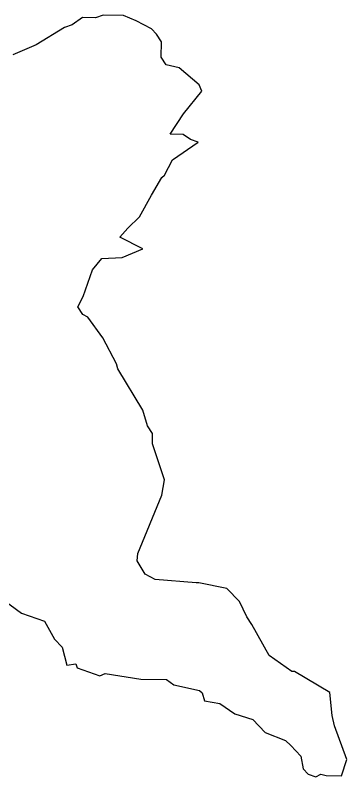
# Model space of a CAD drawing. Header units: metres. Extents: x 307149 to 311688, y 1926078 to 1930502.
# Drawn here: x 309760 to 311688, y 1926078 to 1930502 of the extents above; entities that cross this region are included whole.
import ezdxf

# ---------------------------------------------------------------- set-up
doc = ezdxf.new("R2010")
doc.units = ezdxf.units.M
doc.layers.add('VILLAGE BOUNDRY', color=10, linetype='Continuous')

msp = doc.modelspace()

# ---------------------------------------------------------------- linework, layer by layer
at = {"layer": 'VILLAGE BOUNDRY'}
msp.add_lwpolyline([(309694.7, 1927104.9), (309797.5, 1927028.8), (309930.7, 1926982), (309988.4, 1926876.9), (310032.3, 1926831.5), (310060.3, 1926726.9), (310112.5, 1926733.5), (310119.5, 1926711.1), (310252.7, 1926664.2), (310282.6, 1926678.6), (310490.4, 1926645.5), (310639, 1926643), (310683.2, 1926612.5), (310831.4, 1926580.3), (310846, 1926565.2), (310860.2, 1926520.3), (310949.1, 1926504), (311037.4, 1926443), (311141, 1926411.6), (311214.1, 1926336), (311332.3, 1926289.4), (311361.6, 1926259.1), (311420.1, 1926198.7), (311433.7, 1926124.1), (311463, 1926093.8), (311507.4, 1926078.3), (311537.4, 1926092.6), (311567, 1926084.7), (311656.2, 1926083.2), (311687.5, 1926179.4), (311616.4, 1926373.9), (311602.5, 1926433.7), (311589.8, 1926567.8), (311383.6, 1926690.2), (311368.7, 1926690.4), (311236.4, 1926781.9), (311135.2, 1926962.1), (311106.2, 1927007.2), (311063.1, 1927097.1), (310990, 1927172.7), (310826.9, 1927205.2), (310812, 1927205.4), (310574.3, 1927224.2), (310515.3, 1927254.9), (310470, 1927332.4), (310472.6, 1927374.6), (310612.1, 1927714.4), (310628.5, 1927803.4), (310557.6, 1928012.8), (310558.6, 1928072.3), (310529.5, 1928117.4), (310501.3, 1928207.2), (310356.5, 1928447.6), (310349.6, 1928477.4), (310270.2, 1928627.5), (310182.9, 1928747.9), (310153.4, 1928763.3), (310124.5, 1928808.4), (310155.2, 1928867.4), (310209.8, 1929022.7), (310263, 1929088.7), (310382.1, 1929094.2), (310501.9, 1929144.3), (310369.2, 1929213.4), (310414.6, 1929264.7), (310482.7, 1929330.5), (310551.7, 1929455.8), (310612.8, 1929559), (310628, 1929573.6), (310674.1, 1929662.1), (310824.5, 1929763.7), (310780.1, 1929779.3), (310736, 1929809.8), (310661.7, 1929811), (310738, 1929928.8), (310844.3, 1930060.9), (310830, 1930098.3), (310712.7, 1930196.9), (310638.5, 1930213.1), (310609.5, 1930258.2), (310611, 1930347.4), (310582, 1930392.5), (310552.8, 1930422.7), (310464.2, 1930468.8), (310390.4, 1930499.8), (310271.4, 1930501.8), (310226.6, 1930487.6), (310152.2, 1930488.8), (310092, 1930445.2), (310047.1, 1930431.1), (309881.8, 1930329.7), (309747, 1930272.4)], dxfattribs=at)

doc.saveas('drawing.dxf')
